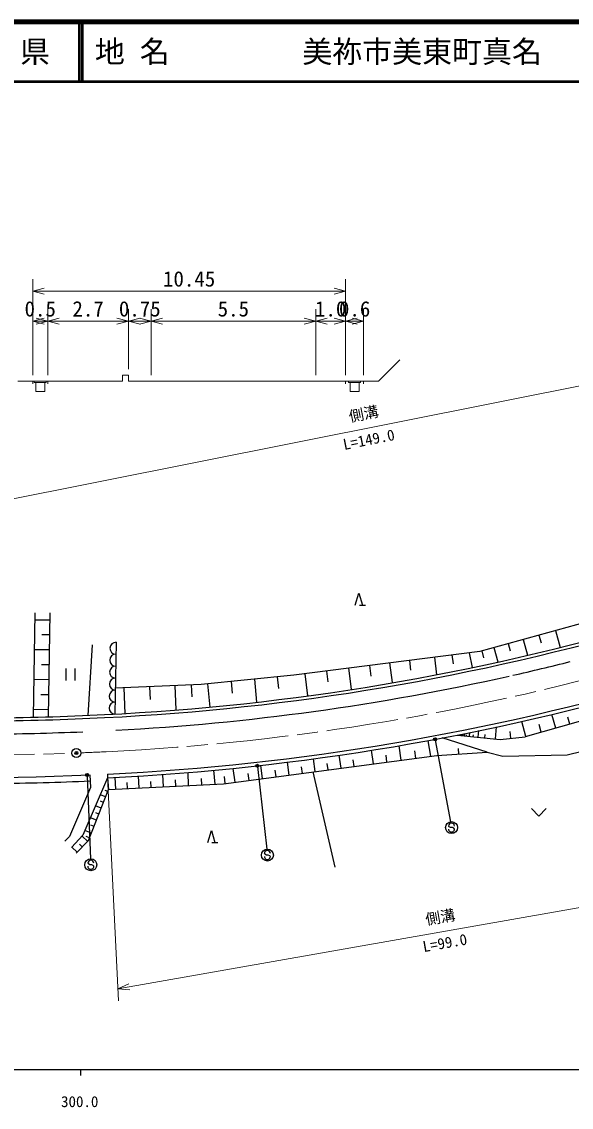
# Model space of a CAD drawing. Units: millimetres on the paper, with parts at other scales. Extents: x 40 to 680, y 20 to 380.
# Drawn here: x 358.2 to 449.9, y 198.7 to 380 of the extents above; entities that cross this region are included whole.
import ezdxf
from ezdxf.enums import TextEntityAlignment as Align

# ---------------------------------------------------------------- set-up
doc = ezdxf.new("R2010")
doc.units = ezdxf.units.MM
doc.header["$PDMODE"] = 32
doc.header["$PDSIZE"] = 0.5
doc.linetypes.add('CHAIN', pattern=[18.5, 12, -1.5, 3.5, -1.5])
for name, color, linetype, lineweight in [('M-BGD', 7, 'Continuous', 25), ('M-BMK', 2, 'CHAIN', 13), ('M-BMK-SRVR', 3, 'Continuous', 25), ('M-STR-HTXT', 7, 'Continuous', 13), ('M-STR-STRC', 7, 'Continuous', 25), ('M-TTL', 2, 'Continuous', 140), ('M-TTL-BAND', 7, 'Continuous', 25), ('M-TTL-LINE', 7, 'Continuous', 50)]:
    doc.layers.add(name, color=color, linetype=linetype, lineweight=lineweight)
doc.layers.add('M-TTL-TXT', color=7, linetype='Continuous')
doc.styles.add('@ＭＳ ゴシック', font='')
doc.styles.add('ＭＳ ゴシック', font='')
doc.styles.get('@ＭＳ ゴシック').set_extended_font_data('@MS Gothic')
doc.styles.get('ＭＳ ゴシック').set_extended_font_data('MS Gothic')

msp = doc.modelspace()

# ---------------------------------------------------------------- linework, layer by layer
at = {"layer": 'M-BGD'}
for p, q in [((413.856, 282.57), (414.456, 284.57)), ((414.456, 284.57), (415.056, 282.57)), ((360.344, 281.302), (360.057, 263.855)), ((362.844, 281.261), (362.559, 263.921)), ((414.556, 282.57), (415.556, 282.57)), ((461.246, 282.169), (434.664, 274.856)), ((360.325, 280.131), (362.825, 280.09)), ((362.784, 277.59), (361.534, 277.611)), ((444.533, 277.571), (444.895, 276.256)), ((447.296, 278.332), (448.069, 275.521)), ((369.919, 275.967), (369.224, 264.161)), ((373.906, 276.375), (373.727, 264.376)), ((439.394, 276.158), (439.723, 274.964)), ((441.901, 276.847), (442.625, 274.216)), ((362.743, 275.091), (360.243, 275.132)), ((434.664, 274.856), (403.614, 270.852)), ((427.066, 273.876), (427.443, 270.954)), ((429.988, 274.253), (430.177, 272.792)), ((433.428, 272.154), (432.91, 274.63)), ((435.309, 273.785), (435.055, 274.964)), ((437.007, 275.501), (437.664, 273.113)), ((362.701, 272.591), (361.452, 272.612)), ((365.536, 271.98), (365.536, 269.98)), ((367.036, 271.98), (367.036, 269.98)), ((412.702, 272.024), (413.154, 268.52)), ((416.206, 272.476), (416.432, 270.724)), ((419.601, 272.914), (420.025, 269.625)), ((422.889, 273.338), (423.101, 271.694)), ((362.66, 270.091), (360.161, 270.133)), ((403.614, 270.852), (388.118, 269.343)), ((397.004, 270.208), (397.376, 266.38)), ((400.831, 270.581), (401.018, 268.667)), ((405.419, 271.085), (405.888, 267.45)), ((409.055, 271.553), (409.289, 269.736)), ((388.118, 269.343), (373.791, 268.694)), ((375.209, 268.758), (375.403, 264.476)), ((379.491, 268.952), (379.588, 266.811)), ((383.712, 269.143), (383.896, 265.085)), ((386.457, 269.268), (386.549, 267.239)), ((389.199, 269.448), (389.58, 265.539)), ((393.108, 269.829), (393.298, 267.874)), ((362.619, 267.592), (361.369, 267.612)), ((362.578, 265.092), (360.078, 265.133)), ((442.362, 260.634), (441.653, 263.144)), ((456.021, 264.495), (442.208, 260.591)), ((447.339, 262.041), (446.697, 264.313)), ((449.677, 262.702), (449.347, 263.871)), ((432.074, 260.766), (432.111, 261.128)), ((432.914, 260.678), (432.98, 261.309)), ((434.377, 260.526), (434.491, 261.624)), ((437.259, 260.227), (437.466, 262.225)), ((439.849, 260.338), (439.73, 261.451)), ((444.902, 261.352), (444.543, 262.622)), ((425.955, 259.935), (426.433, 257.336)), ((435.856, 258.01), (428.364, 260.386)), ((430.937, 260.884), (438.049, 260.145)), ((431.59, 260.816), (431.612, 261.024)), ((431.799, 260.794), (431.81, 260.898)), ((432.436, 260.728), (432.455, 260.909)), ((433.545, 260.613), (433.578, 260.928)), ((435.475, 260.413), (435.531, 260.961)), ((438.049, 260.145), (442.208, 260.591)), ((449.265, 257.577), (458.778, 259.862)), ((391.84, 252.724), (427.481, 257.476)), ((411.478, 255.342), (411.19, 257.503)), ((416.878, 256.062), (416.576, 258.325)), ((419.152, 256.365), (419.001, 257.503)), ((421.517, 256.681), (421.196, 259.09)), ((423.975, 257.008), (423.811, 258.237)), ((427.481, 257.476), (435.856, 258.01)), ((431.142, 257.71), (431.084, 258.626)), ((435.856, 258.01), (438.503, 257.337)), ((438.503, 257.337), (449.265, 257.577)), ((398.386, 253.597), (398.091, 255.811)), ((402.842, 254.191), (402.555, 256.339)), ((407.168, 254.767), (406.884, 256.899)), ((409.311, 255.053), (409.168, 256.125)), ((413.67, 255.634), (413.524, 256.73)), ((369.545, 254.216), (369.633, 252.139)), ((372.469, 254.35), (372.498, 253.75)), ((373.851, 251.86), (373.757, 253.814)), ((377.778, 252.048), (377.683, 254.036)), ((381.817, 252.242), (381.718, 254.304)), ((386.032, 252.445), (385.928, 254.628)), ((390.195, 255.001), (390.412, 252.655)), ((391.985, 253.959), (392.101, 252.759)), ((393.778, 252.982), (393.467, 255.318)), ((396.129, 253.296), (395.973, 254.471)), ((400.63, 253.896), (400.481, 255.018)), ((405.021, 254.481), (404.875, 255.571)), ((406.771, 254.715), (410.432, 238.826)), ((369.633, 252.139), (366.119, 243.929)), ((372.498, 253.75), (368.388, 244.147)), ((372.498, 253.75), (372.668, 251.803)), ((372.668, 251.803), (391.84, 252.724)), ((375.809, 251.954), (375.762, 252.933)), ((379.776, 252.144), (379.728, 253.143)), ((383.902, 252.343), (383.852, 253.385)), ((388.222, 252.55), (388.17, 253.645)), ((369.334, 243.264), (372.668, 251.803)), ((372.185, 250.566), (371.286, 250.917)), ((372.537, 251.466), (372.087, 251.641)), ((371.447, 248.676), (370.487, 249.051)), ((371.822, 249.636), (371.342, 249.824)), ((443.261, 248.594), (444.511, 247.344)), ((445.761, 248.594), (444.511, 247.344)), ((370.659, 246.659), (369.634, 247.059)), ((371.06, 247.684), (370.547, 247.884)), ((369.818, 244.505), (368.724, 244.932)), ((370.246, 245.599), (369.699, 245.813)), ((389.23, 242.938), (389.83, 244.938)), ((389.83, 244.938), (390.43, 242.938)), ((366.119, 243.929), (365.37, 243.136)), ((368.388, 244.147), (366.461, 242.106)), ((367.227, 241.157), (369.334, 243.264)), ((369.177, 243.107), (368.266, 244.018)), ((369.5, 243.69), (368.936, 243.91)), ((389.93, 242.938), (390.93, 242.938)), ((366.529, 242.179), (367.412, 241.345)), ((368.266, 242.196), (367.811, 242.652))]:
    msp.add_line(p, q, dxfattribs=at)
for centre, radius, start, end in [((352.855, 657.623), 393.8, 272.7845, 286.37422), ((352.855, 657.623), 394.3, 272.7845, 286.37569), ((373.891, 275.375), 1, 89.14329, 269.14329), ((373.861, 273.375), 1, 89.14329, 269.14329), ((373.831, 271.376), 1, 89.14329, 269.14329), ((352.855, 657.623), 396.5, 282.71957, 284.14527), ((352.855, 657.623), 403.75, 272.7845, 286.4028), ((373.802, 269.376), 1, 89.14329, 269.14329), ((352.855, 657.623), 396.5, 273.03815, 282.63287), ((352.855, 657.623), 404.35, 272.7845, 286.40448), ((373.772, 267.376), 1, 89.14329, 269.14329), ((373.742, 265.376), 1, 89.14329, 269.14329), ((348.404, 749.143), 485.428, 270.45369, 272.7845), ((348.404, 749.143), 485.928, 270.45369, 272.7845), ((348.404, 749.143), 488.128, 270.45369, 272.3408), ((348.404, 749.143), 495.378, 261.35564, 272.4459), ((348.404, 749.143), 496.378, 270.63296, 272.4459)]:
    msp.add_arc(centre, radius, start, end, dxfattribs=at)
at = {"layer": 'M-BMK'}
for centre, radius, start, end in [((352.855, 657.623), 400, 272.7845, 286.28478), ((348.404, 749.143), 491.628, 261.36333, 272.11438), ((348.404, 749.143), 491.628, 272.28919, 272.7845)]:
    msp.add_arc(centre, radius, start, end, dxfattribs=at)
at = {"layer": 'M-BMK-SRVR'}
msp.add_circle((367.292, 257.878), 0.75, dxfattribs=at)
msp.add_point((367.292, 257.878), dxfattribs=at)
at = {"layer": 'M-STR-HTXT'}
for p, q in [((360, 321), (360, 337)), ((361.932, 335.518), (360, 335)), ((412.25, 335), (410.318, 335.518)), ((412.25, 321), (412.25, 337)), ((360, 335), (412.25, 335)), ((360, 335), (361.932, 334.482)), ((410.318, 334.482), (412.25, 335)), ((360, 321), (360, 332)), ((362.5, 321), (362.5, 332)), ((376, 322), (376, 332)), ((379.75, 321), (379.75, 332)), ((407.25, 321), (407.25, 332)), ((412.25, 321), (412.25, 332)), ((415.25, 321), (415.25, 332)), ((361.932, 330.518), (360, 330)), ((360, 330), (362.5, 330)), ((360, 330), (361.932, 329.482)), ((362.5, 330), (360.568, 330.518)), ((360.568, 329.482), (362.5, 330)), ((364.432, 330.518), (362.5, 330)), ((362.5, 330), (376, 330)), ((362.5, 330), (364.432, 329.482)), ((376, 330), (374.068, 330.518)), ((374.068, 329.482), (376, 330)), ((377.932, 330.518), (376, 330)), ((376, 330), (379.75, 330)), ((376, 330), (377.932, 329.482)), ((379.75, 330), (377.818, 330.518)), ((377.818, 329.482), (379.75, 330)), ((381.682, 330.518), (379.75, 330)), ((379.75, 330), (407.25, 330)), ((379.75, 330), (381.682, 329.482)), ((407.25, 330), (405.318, 330.518)), ((405.318, 329.482), (407.25, 330)), ((409.182, 330.518), (407.25, 330)), ((407.25, 330), (412.25, 330)), ((407.25, 330), (409.182, 329.482)), ((412.25, 330), (410.318, 330.518)), ((410.318, 329.482), (412.25, 330)), ((414.182, 330.518), (412.25, 330)), ((412.25, 330), (415.25, 330)), ((412.25, 330), (414.182, 329.482)), ((415.25, 330), (413.318, 330.518)), ((413.318, 329.482), (415.25, 330)), ((351.965, 299.365), (479.522, 324.838)), ((417.75, 320), (421.286, 323.536)), ((375, 321), (375, 320)), ((375, 321), (376, 321)), ((376, 321), (376, 320)), ((357.5, 320), (360, 320)), ((360, 320), (362.5, 320)), ((360, 320), (360, 319.5)), ((360.25, 320), (360.25, 319.75)), ((360.25, 319.75), (362.25, 319.75)), ((360.5, 319.75), (360.5, 318.25)), ((362, 319.75), (362, 318.25)), ((362.25, 320), (362.25, 319.75)), ((362.5, 320), (375, 320)), ((362.5, 320), (362.5, 319.5)), ((376, 320), (379.75, 320)), ((379.75, 320), (407.25, 320)), ((407.25, 320), (412.25, 320)), ((412.25, 320), (415.25, 320)), ((412.25, 320), (412.25, 319.5)), ((412.75, 320), (412.75, 319.75)), ((412.75, 319.75), (414.75, 319.75)), ((413, 319.75), (413, 318.25)), ((414.5, 319.75), (414.5, 318.25)), ((414.75, 320), (414.75, 319.75)), ((415.25, 320), (415.25, 319.5)), ((415.25, 320), (417.75, 320)), ((360.5, 318.25), (362, 318.25)), ((413, 318.25), (414.5, 318.25)), ((372.547, 252.752), (374.309, 216.517)), ((482.761, 237.596), (374.212, 218.515)), ((376.025, 219.359), (374.212, 218.515)), ((374.212, 218.515), (376.204, 218.34))]:
    msp.add_line(p, q, dxfattribs=at)
at = {"layer": 'M-STR-STRC'}
for p, q in [((427.202, 260.014), (429.747, 246.4)), ((369.075, 254.046), (369.653, 240.208)), ((397.537, 255.598), (399.067, 241.833)), ((429.536, 245.557), (429.436, 245.676)), ((429.781, 245.418), (429.536, 245.557)), ((430.081, 245.416), (429.781, 245.418)), ((430.326, 245.304), (430.081, 245.416)), ((430.432, 245.168), (430.326, 245.304)), ((369.299, 239.349), (369.2, 239.468)), ((369.544, 239.21), (369.299, 239.349)), ((398.782, 240.98), (398.682, 241.098)), ((399.027, 240.84), (398.782, 240.98)), ((399.327, 240.838), (399.027, 240.84)), ((399.572, 240.726), (399.327, 240.838)), ((399.678, 240.59), (399.572, 240.726)), ((369.845, 239.208), (369.544, 239.21)), ((370.09, 239.096), (369.845, 239.208)), ((370.196, 238.96), (370.09, 239.096))]:
    msp.add_line(p, q, dxfattribs=at)
for centre, radius in [((427.174, 260.161), 0.15), ((427.174, 260.161), 0.12), ((427.174, 260.161), 0.09), ((427.174, 260.161), 0.06), ((427.174, 260.161), 0.03), ((397.52, 255.747), 0.15), ((397.52, 255.747), 0.12), ((397.52, 255.747), 0.09), ((397.52, 255.747), 0.06), ((397.52, 255.747), 0.03), ((369.069, 254.196), 0.15), ((369.069, 254.196), 0.12), ((369.069, 254.196), 0.09), ((369.069, 254.196), 0.06), ((369.069, 254.196), 0.03), ((429.931, 245.417), 1), ((399.177, 240.839), 1), ((369.694, 239.209), 1)]:
    msp.add_circle(centre, radius, dxfattribs=at)
for centre, start, end in [((429.932, 245.172), 179.55488, 359.55488), ((429.936, 245.672), 359.55488, 179.55488), ((399.182, 241.094), 359.55488, 179.55488), ((369.7, 239.464), 359.55488, 179.55488), ((399.178, 240.594), 179.55488, 359.55488), ((369.696, 238.964), 179.55488, 359.55488)]:
    msp.add_arc(centre, 0.5, start, end, dxfattribs=at)
for p in [(427.174, 260.161), (397.52, 255.747), (369.069, 254.196)]:
    msp.add_point(p, dxfattribs=at)
at = {"layer": 'M-TTL'}
msp.add_line((680, 380), (40, 380), dxfattribs=at)
at = {"layer": 'M-TTL-BAND'}
for p, q in [((40, 205), (579, 205)), ((368, 205), (368, 204))]:
    msp.add_line(p, q, dxfattribs=at)
at = {"layer": 'M-TTL-LINE'}
for p, q in [((367.75, 380), (367.75, 370)), ((368.25, 380), (368.25, 370)), ((40, 370), (680, 370))]:
    msp.add_line(p, q, dxfattribs=at)

# ---------------------------------------------------------------- texts
at = {"layer": 'M-STR-HTXT', "style": 'ＭＳ ゴシック'}
msp.add_text('10.45', height=2.566, dxfattribs=at).set_placement((381.75, 335), align=Align.BOTTOM_LEFT)
for s, p in [('0.5', (361.25, 330)), ('2.7', (369.25, 330)), ('0.75', (377.875, 330)), ('5.5', (393.5, 330)), ('1.0', (409.75, 330)), ('0.6', (413.75, 330))]:
    msp.add_text(s, height=2.566, dxfattribs=at).set_placement(p, align=Align.BOTTOM_CENTER)
for rotation, p in [(11.293, (415.548, 313.082)), (9.97, (428.313, 229.04))]:
    msp.add_text('側溝', height=1.833, rotation=rotation, dxfattribs=at).set_placement(p, align=Align.BOTTOM_CENTER)
at = {"layer": 'M-STR-HTXT', "style": '@ＭＳ ゴシック'}
for s, rotation, p in [('L=149.0', 11.293, (415.94, 311.121)), ('L=99.0', 9.97, (428.66, 227.07))]:
    msp.add_text(s, height=1.833, rotation=rotation, dxfattribs=at).set_placement(p, align=Align.TOP_CENTER)
at = {"layer": 'M-TTL-BAND', "style": 'ＭＳ ゴシック'}
msp.add_text('300.0', height=1.833, dxfattribs=at).set_placement((367.844, 198.195), align=Align.BOTTOM_CENTER)
at = {"layer": 'M-TTL-TXT', "style": 'ＭＳ ゴシック'}
msp.add_text('山\u3000口\u3000県', height=3.666, dxfattribs=at).set_placement((350.375, 375), align=Align.MIDDLE_CENTER)
for s, p in [('地 名', (370.38, 375)), ('美祢市美東町真名', (405.024, 375))]:
    msp.add_text(s, height=3.666, dxfattribs=at).set_placement(p, align=Align.MIDDLE_LEFT)

doc.saveas('drawing.dxf')
